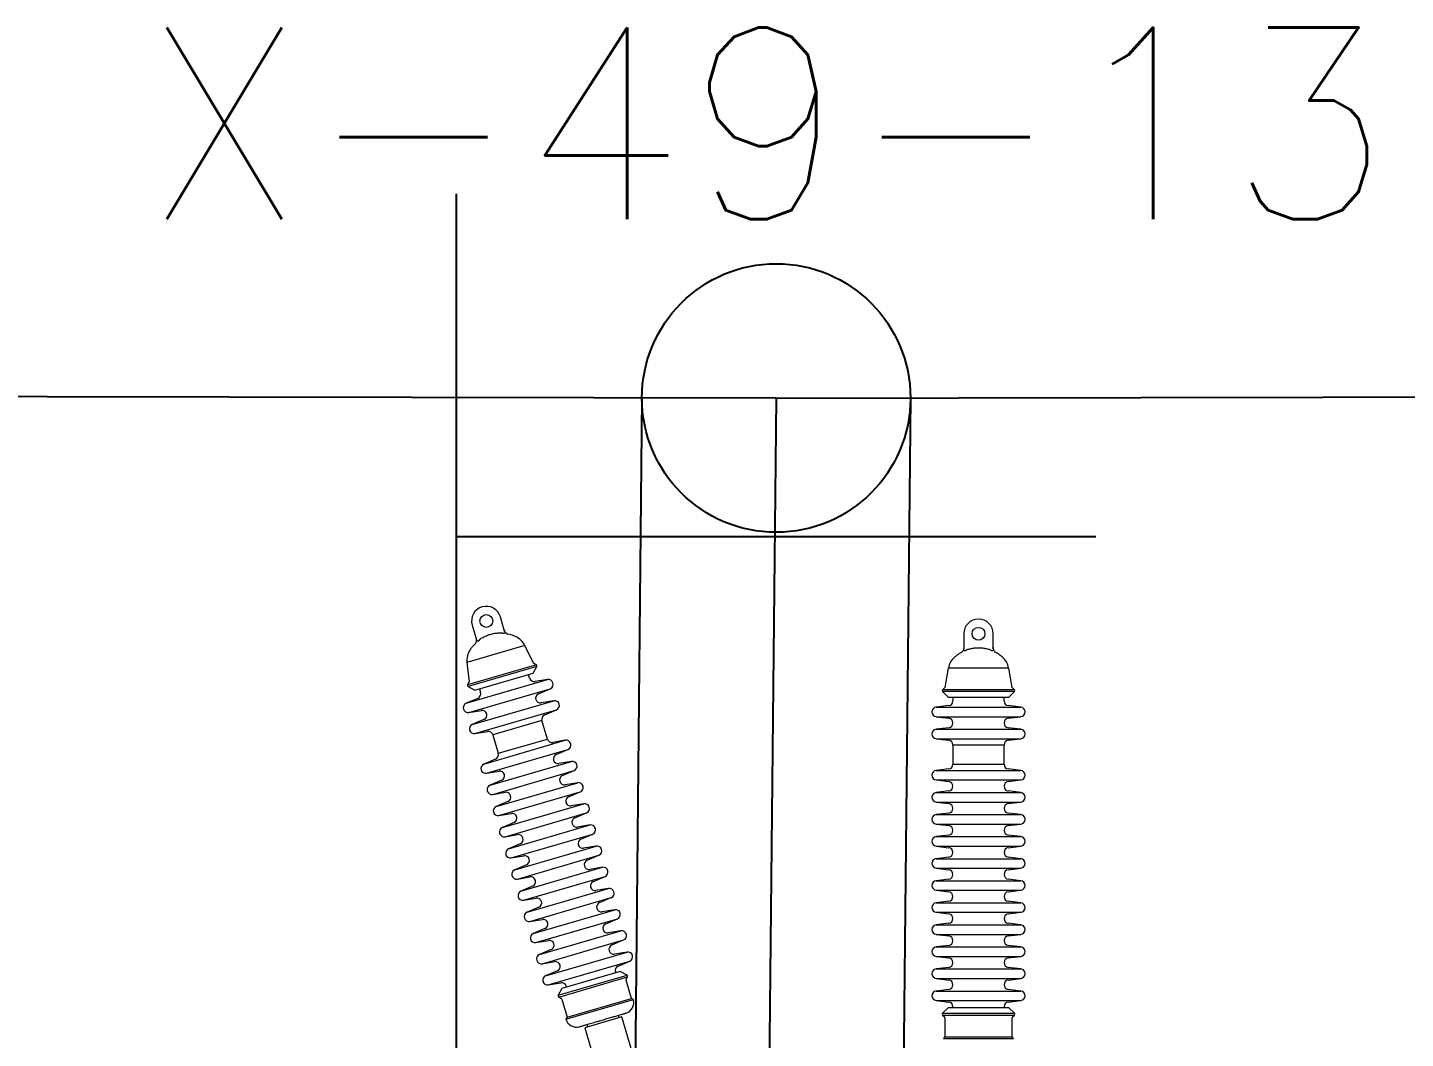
# Model space of a CAD drawing. Header units: millimetres. Extents: x -37020 to 35906, y -101 to 52234.
# Drawn here: x -108.002 to -105.846, y 327.975 to 329.556 of the extents above; entities that cross this region are included whole.
import ezdxf

# ---------------------------------------------------------------- set-up
doc = ezdxf.new("R2010")
doc.units = ezdxf.units.MM
doc.layers.add('Catenaria', color=2, linetype='Continuous')
doc.layers.add('catenaria_oll_explicación_apagar', color=40, linetype='Continuous')
doc.styles.add('Romans', font='romans.shx', dxfattribs={"width": 0.8})

# ---------------------------------------------------------------- blocks, each defined once
blk = doc.blocks.new('cat1234')
at = {"layer": 'Catenaria', "color": 0, "ltscale": 0.1}
for p, q in [((0.9998, 0.42), (10.8394, 0.3188)), ((0.9998, 0.21), (10.8394, 0.1088)), ((0.9998, 0.21), (10.8394, 0.1088)), ((0.9998, 0), (10.8372, -0.1012))]:
    blk.add_line(p, q, dxfattribs=at)
blk.add_circle((0.9998, 0.21), 0.21, dxfattribs=at)
blk = doc.blocks.new('ménsula móvil IN G 2.8m')
at = {"color": 8, "linetype": 'Continuous', "lineweight": 15}
for p, q in [((114.8, 66.4), (112.4, 46.6)), ((114.8, -66.4), (114.8, 66.4)), ((132.1, 46.6), (129.7, 66.4)), ((129.7, -66.4), (129.7, 66.4)), ((149.3, 66.4), (146.9, 46.6)), ((149.3, -66.4), (149.3, 66.4)), ((166.6, 46.6), (164.2, 66.4)), ((164.2, -66.4), (164.2, 66.4)), ((213.8, 66.4), (211.4, 46.6)), ((213.8, -66.4), (213.8, 66.4)), ((231.1, 46.6), (228.7, 66.4)), ((228.7, -66.4), (228.7, 66.4)), ((248.3, 66.4), (245.9, 46.6)), ((248.3, -66.4), (248.3, 66.4)), ((265.6, 46.6), (263.2, 66.4)), ((263.2, -66.4), (263.2, 66.4)), ((282.8, 66.4), (280.4, 46.6)), ((282.8, -66.4), (282.8, 66.4)), ((300.1, 46.6), (297.7, 66.4)), ((297.7, -66.4), (297.7, 66.4)), ((317.3, 66.4), (314.9, 46.6)), ((317.3, -66.4), (317.3, 66.4)), ((334.6, 46.6), (332.2, 66.4)), ((332.2, -66.4), (332.2, 66.4)), ((351.8, 66.4), (349.4, 46.6)), ((351.8, -66.4), (351.8, 66.4)), ((369.1, 46.6), (366.7, 66.4)), ((366.7, -66.4), (366.7, 66.4)), ((386.3, 66.4), (383.9, 46.6)), ((386.3, -66.4), (386.3, 66.4)), ((403.6, 46.6), (401.2, 66.4)), ((401.2, -66.4), (401.2, 66.4)), ((420.8, 66.4), (418.4, 46.6)), ((420.8, -66.4), (420.8, 66.4)), ((438.1, 46.6), (435.7, 66.4)), ((435.7, -66.4), (435.7, 66.4)), ((455.3, 66.4), (452.9, 46.6)), ((455.3, -66.4), (455.3, 66.4)), ((472.6, 46.6), (470.2, 66.4)), ((470.2, -66.4), (470.2, 66.4)), ((489.8, 66.4), (487.4, 46.6)), ((489.8, -66.4), (489.8, 66.4)), ((507.1, 46.6), (504.7, 66.4)), ((504.7, -66.4), (504.7, 66.4)), ((524.3, 66.4), (521.9, 46.6)), ((524.3, -66.4), (524.3, 66.4)), ((541.6, 46.6), (539.2, 66.4)), ((539.2, -66.4), (539.2, 66.4)), ((558.8, 66.4), (556.4, 46.6)), ((558.8, -66.4), (558.8, 66.4)), ((576.1, 46.6), (573.7, 66.4)), ((573.7, -66.4), (573.7, 66.4)), ((84, 52.5), (53.9, 47.2)), ((53.9, 47.2), (53.9, -47.2)), ((87.6, 56.1), (84, 52.5)), ((87.6, 56.1), (87.6, -56.1)), ((99, 47.5), (90.4, 56.1)), ((90.4, 56.1), (90.4, -56.1)), ((99, -47.5), (99, 47.5)), ((593.6, 56.1), (585, 47.5)), ((585, 47.5), (585, -47.5)), ((593.6, -56.1), (593.6, 56.1)), ((599.4, 53.1), (596.4, 56.1)), ((596.4, -56.1), (596.4, 56.1)), ((630.5, 52.5), (600.8, 52.5)), ((633, 55), (630.5, 52.5)), ((630.5, -52.5), (630.5, 52.5)), ((633, -55), (633, 55)), ((23.8, 23), (0, 23)), ((23.8, 23), (24.3, 22.9)), ((105, 40), (99, 40)), ((204, 40), (174, 40)), ((174, 40), (174, -40)), ((204, 0), (204, 40)), ((585, 40), (583.5, 40)), ((25.4, 18.7), (24.7, 18)), ((204, -40), (204, 0)), ((0, -23), (23.8, -23)), ((99, -40), (105, -40)), ((174, -40), (204, -40)), ((583.5, -40), (585, -40)), ((53.9, -47.2), (84, -52.5)), ((84, -52.5), (87.6, -56.1)), ((90.4, -56.1), (99, -47.5)), ((112.4, -46.6), (114.8, -66.4)), ((129.7, -66.4), (132.1, -46.6)), ((146.9, -46.6), (149.3, -66.4)), ((164.2, -66.4), (166.6, -46.6)), ((211.4, -46.6), (213.8, -66.4)), ((228.7, -66.4), (231.1, -46.6)), ((245.9, -46.6), (248.3, -66.4)), ((263.2, -66.4), (265.6, -46.6)), ((280.4, -46.6), (282.8, -66.4)), ((297.7, -66.4), (300.1, -46.6)), ((314.9, -46.6), (317.3, -66.4)), ((332.2, -66.4), (334.6, -46.6)), ((349.4, -46.6), (351.8, -66.4)), ((366.7, -66.4), (369.1, -46.6)), ((383.9, -46.6), (386.3, -66.4)), ((401.2, -66.4), (403.6, -46.6)), ((418.4, -46.6), (420.8, -66.4)), ((435.7, -66.4), (438.1, -46.6)), ((452.9, -46.6), (455.3, -66.4)), ((470.2, -66.4), (472.6, -46.6)), ((487.4, -46.6), (489.8, -66.4)), ((504.7, -66.4), (507.1, -46.6)), ((521.9, -46.6), (524.3, -66.4)), ((539.2, -66.4), (541.6, -46.6)), ((556.4, -46.6), (558.8, -66.4)), ((573.7, -66.4), (576.1, -46.6)), ((585, -47.5), (593.6, -56.1)), ((596.4, -56.1), (599.4, -53.1)), ((600.8, -52.5), (630.5, -52.5)), ((630.5, -52.5), (633, -55)), ((955.4, -453.9), (599.3, -557.8)), ((616.2, -615.7), (972.3, -511.7)), ((464.7, -559.3), (468, -579)), ((501.9, -686.8), (464.7, -559.3)), ((486.8, -573.5), (479, -555.2)), ((516.2, -682.7), (479, -555.2)), ((497.8, -549.7), (501.1, -569.4)), ((535, -677.2), (497.8, -549.7)), ((519.9, -563.9), (512.1, -545.5)), ((549.3, -673), (512.1, -545.5)), ((534.1, -549.8), (528.2, -560.5)), ((565.5, -657.5), (534.1, -549.8)), ((540.5, -551.1), (536.8, -549.1)), ((568.2, -656.7), (536.8, -549.1)), ((570.5, -542.9), (542, -551.3)), ((572.2, -539.8), (570.5, -542.9)), ((599.9, -643.7), (570.5, -542.9)), ((603, -645.4), (572.2, -539.8)), ((599.3, -557.8), (616.2, -615.7)), ((398.4, -578.7), (401.7, -598.4)), ((435.7, -706.2), (398.4, -578.7)), ((420.6, -592.9), (412.7, -574.5)), ((450, -702), (412.7, -574.5)), ((431.6, -569), (434.9, -588.7)), ((468.8, -696.5), (431.6, -569)), ((453.7, -583.2), (445.9, -564.8)), ((483.1, -692.3), (445.9, -564.8)), ((528.2, -560.5), (554.9, -651.7)), ((530.3, -567.7), (528.9, -568.1)), ((600.6, -562), (596.7, -563.2)), ((321.2, -621.9), (313.4, -603.5)), ((350.6, -731), (313.4, -603.5)), ((332.2, -598), (335.5, -617.7)), ((369.4, -725.5), (332.2, -598)), ((354.3, -612.2), (346.5, -593.9)), ((383.7, -721.3), (346.5, -593.9)), ((365.3, -588.4), (368.6, -608)), ((402.6, -715.9), (365.3, -588.4)), ((387.4, -602.5), (379.6, -584.2)), ((416.8, -711.7), (379.6, -584.2)), ((255, -641.2), (247.2, -622.9)), ((284.4, -750.4), (247.2, -622.9)), ((266, -617.4), (269.3, -637)), ((303.2, -744.9), (266, -617.4)), ((288.1, -631.6), (280.3, -613.2)), ((317.5, -740.7), (280.3, -613.2)), ((299.1, -607.7), (302.4, -627.4)), ((336.3, -735.2), (299.1, -607.7)), ((611.2, -612.6), (615, -611.5)), ((166.6, -646.4), (169.9, -666.1)), ((203.8, -773.9), (166.6, -646.4)), ((188.7, -660.6), (180.9, -642.2)), ((218.1, -769.7), (180.9, -642.2)), ((199.7, -636.7), (203, -656.4)), ((237, -764.2), (199.7, -636.7)), ((221.9, -650.9), (214, -632.5)), ((251.3, -760), (214, -632.5)), ((232.9, -627), (236.1, -646.7)), ((270.1, -754.5), (232.9, -627)), ((551.3, -644.9), (552.8, -644.5)), ((571.5, -652), (599.9, -643.7)), ((599.9, -643.7), (603, -645.4)), ((104.7, -664.4), (108, -684.1)), ((141.9, -791.9), (104.7, -664.4)), ((126.8, -678.6), (119, -660.3)), ((156.2, -787.8), (119, -660.3)), ((516.2, -682.7), (512.9, -663)), ((527.2, -658.8), (535, -677.2)), ((549.3, -673), (546, -653.3)), ((554.9, -651.7), (565.5, -657.5)), ((568.2, -656.7), (570.3, -653)), ((71.6, -674.1), (74.9, -693.8)), ((108.8, -801.6), (71.6, -674.1)), ((93.7, -688.3), (85.9, -669.9)), ((123.1, -797.4), (85.9, -669.9)), ((164.6, -674.5), (135.8, -682.9)), ((135.8, -682.9), (158.2, -759.7)), ((175.8, -712.9), (164.6, -674.5)), ((427.9, -687.8), (435.7, -706.2)), ((450, -702), (446.7, -682.3)), ((461, -678.2), (468.8, -696.5)), ((483.1, -692.3), (479.8, -672.7)), ((494.1, -668.5), (501.9, -686.8)), ((45.9, -696.1), (18.5, -709.6)), ((18.5, -709.6), (44.9, -800.2)), ((48.4, -691.6), (45.9, -696.1)), ((48.4, -691.6), (79.8, -799.3)), ((61.7, -696.7), (51.1, -690.9)), ((51.1, -690.9), (82.5, -798.5)), ((88.3, -787.9), (61.7, -696.7)), ((69.6, -702.2), (63.8, -703.9)), ((361.6, -707.2), (369.4, -725.5)), ((383.7, -721.3), (380.4, -701.7)), ((394.7, -697.5), (402.6, -715.9)), ((416.8, -711.7), (413.6, -692)), ((187, -751.3), (175.8, -712.9)), ((284.4, -750.4), (281.1, -730.7)), ((295.4, -726.5), (303.2, -744.9)), ((317.5, -740.7), (314.2, -721)), ((328.5, -716.8), (336.3, -735.2)), ((350.6, -731), (347.3, -711.3)), ((-3.6, -741.3), (-26.4, -748)), ((-3.6, -741.3), (-3.1, -741.2)), ((-0.9, -744.9), (-1.4, -745.8)), ((158.2, -759.7), (187, -751.3)), ((218.1, -769.7), (214.9, -750)), ((229.1, -745.8), (237, -764.2)), ((251.3, -760), (248, -740.3)), ((262.3, -736.2), (270.1, -754.5)), ((134.1, -773.6), (141.9, -791.9)), ((156.2, -787.8), (152.9, -768.1)), ((196, -755.5), (203.8, -773.9)), ((-13.6, -792.1), (9.3, -785.4)), ((44.9, -800.2), (75.3, -796.9)), ((75.3, -796.9), (79.8, -799.3)), ((82.5, -798.5), (88.3, -787.9)), ((86.2, -780.7), (92, -779)), ((101, -783.2), (108.8, -801.6)), ((123.1, -797.4), (119.8, -777.7))]:
    blk.add_line(p, q, dxfattribs=at)
for centre in [(0, 0), (-20, -770)]:
    blk.add_circle(centre, 10, dxfattribs=at)
for centre, radius, start, end in [((122.2, 65.5), 7.5, 6.9668, 173.0332), ((156.7, 65.5), 7.5, 6.9668, 173.0332), ((221.2, 65.5), 7.5, 6.9668, 173.0332), ((255.7, 65.5), 7.5, 6.9668, 173.0332), ((290.2, 65.5), 7.5, 6.9668, 173.0332), ((324.7, 65.5), 7.5, 6.9668, 173.0332), ((359.2, 65.5), 7.5, 6.9668, 173.0332), ((393.7, 65.5), 7.5, 6.9668, 173.0332), ((428.2, 65.5), 7.5, 6.9668, 173.0332), ((462.7, 65.5), 7.5, 6.9668, 173.0332), ((497.2, 65.5), 7.5, 6.9668, 173.0332), ((531.7, 65.5), 7.5, 6.9668, 173.0332), ((566.2, 65.5), 7.5, 6.9668, 173.0332), ((59.1, 17.6), 30, 100, 140.0716), ((89, 54.7), 2, 45, 135), ((105, 47.5), 7.5, 270, 353.0332), ((139.5, 47.5), 7.5, 186.9668, 353.0332), ((174, 47.5), 7.5, 186.9668, 270), ((204, 47.5), 7.5, 270, 353.0332), ((238.5, 47.5), 7.5, 186.9668, 353.0332), ((273, 47.5), 7.5, 186.9668, 353.0332), ((307.5, 47.5), 7.5, 186.9668, 353.0332), ((342, 47.5), 7.5, 186.9668, 353.0332), ((376.5, 47.5), 7.5, 186.9668, 353.0332), ((411, 47.5), 7.5, 186.9668, 353.0332), ((445.5, 47.5), 7.5, 186.9668, 353.0332), ((480, 47.5), 7.5, 186.9668, 353.0332), ((514.5, 47.5), 7.5, 186.9668, 353.0332), ((549, 47.5), 7.5, 186.9668, 353.0332), ((583.5, 47.5), 7.5, 186.9668, 270), ((595, 54.7), 2, 45, 135), ((600.8, 54.5), 2, 225, 270), ((0, 0), 23, 90, 270), ((59.1, -17.6), 30, 219.9284, 260), ((105, -47.5), 7.5, 6.9668, 90), ((139.5, -47.5), 7.5, 6.9668, 173.0332), ((174, -47.5), 7.5, 90, 173.0332), ((204, -47.5), 7.5, 6.9668, 90), ((238.5, -47.5), 7.5, 6.9668, 173.0332), ((273, -47.5), 7.5, 6.9668, 173.0332), ((307.5, -47.5), 7.5, 6.9668, 173.0332), ((342, -47.5), 7.5, 6.9668, 173.0332), ((376.5, -47.5), 7.5, 6.9668, 173.0332), ((411, -47.5), 7.5, 6.9668, 173.0332), ((445.5, -47.5), 7.5, 6.9668, 173.0332), ((480, -47.5), 7.5, 6.9668, 173.0332), ((514.5, -47.5), 7.5, 6.9668, 173.0332), ((549, -47.5), 7.5, 6.9668, 173.0332), ((583.5, -47.5), 7.5, 90, 173.0332), ((89, -54.7), 2, 225, 315), ((595, -54.7), 2, 225, 315), ((600.8, -54.5), 2, 90, 135), ((122.2, -65.5), 7.5, 186.9668, 353.0332), ((156.7, -65.5), 7.5, 186.9668, 353.0332), ((221.2, -65.5), 7.5, 186.9668, 353.0332), ((255.7, -65.5), 7.5, 186.9668, 353.0332), ((290.2, -65.5), 7.5, 186.9668, 353.0332), ((324.7, -65.5), 7.5, 186.9668, 353.0332), ((359.2, -65.5), 7.5, 186.9668, 353.0332), ((393.7, -65.5), 7.5, 186.9668, 353.0332), ((428.2, -65.5), 7.5, 186.9668, 353.0332), ((462.7, -65.5), 7.5, 186.9668, 353.0332), ((497.2, -65.5), 7.5, 186.9668, 353.0332), ((531.7, -65.5), 7.5, 186.9668, 353.0332), ((566.2, -65.5), 7.5, 186.9668, 353.0332), ((439, -567.8), 7.5, 23.2416, 189.3081), ((472.1, -558.1), 7.5, 23.2416, 189.3081), ((505.2, -548.5), 7.5, 23.2416, 189.3081), ((535.8, -550.8), 2, 61.2749, 151.2749), ((541.5, -549.3), 2, 241.2749, 286.2749), ((577, -556.2), 17, 16.2749, 106.2749), ((372.7, -587.1), 7.5, 23.2416, 189.3081), ((405.9, -577.5), 7.5, 23.2416, 189.3081), ((460.6, -580.2), 7.5, 203.2416, 9.3081), ((493.7, -570.6), 7.5, 203.2416, 9.3081), ((526.8, -560.9), 7.5, 203.2416, 286.2749), ((306.5, -606.5), 7.5, 23.2416, 189.3081), ((339.6, -596.8), 7.5, 23.2416, 189.3081), ((394.3, -599.6), 7.5, 203.2416, 9.3081), ((427.5, -589.9), 7.5, 203.2416, 9.3081), ((240.3, -625.8), 7.5, 23.2416, 189.3081), ((273.4, -616.1), 7.5, 23.2416, 189.3081), ((328.1, -618.9), 7.5, 203.2416, 9.3081), ((361.2, -609.3), 7.5, 203.2416, 9.3081), ((598.3, -629.1), 17, 286.2749, 16.2749), ((174, -645.2), 7.5, 23.2416, 189.3081), ((207.1, -635.5), 7.5, 23.2416, 189.3081), ((261.9, -638.3), 7.5, 203.2416, 9.3081), ((295, -628.6), 7.5, 203.2416, 9.3081), ((553.4, -652.1), 7.5, 106.2749, 189.3081), ((79, -672.9), 7.5, 23.2416, 189.3081), ((112.1, -663.2), 7.5, 23.2416, 189.3081), ((162.5, -667.3), 7.5, 286.2749, 9.3081), ((195.6, -657.6), 7.5, 203.2416, 9.3081), ((228.7, -647.9), 7.5, 203.2416, 9.3081), ((487.2, -671.4), 7.5, 23.2416, 189.3081), ((520.3, -661.8), 7.5, 23.2416, 189.3081), ((566.5, -655.8), 2, 241.2749, 331.2749), ((572, -654), 2, 106.2749, 151.2749), ((100.6, -685.3), 7.5, 203.2416, 9.3081), ((133.7, -675.7), 7.5, 203.2416, 286.2749), ((421, -690.8), 7.5, 23.2416, 189.3081), ((454.1, -681.1), 7.5, 23.2416, 189.3081), ((508.8, -683.9), 7.5, 203.2416, 9.3081), ((541.9, -674.2), 7.5, 203.2416, 9.3081), ((31.8, -736.5), 30, 116.2749, 156.3465), ((50.1, -692.6), 2, 61.2749, 151.2749), ((67.5, -695), 7.5, 286.2749, 9.3081), ((354.7, -710.1), 7.5, 23.2416, 189.3081), ((387.8, -700.4), 7.5, 23.2416, 189.3081), ((442.6, -703.2), 7.5, 203.2416, 9.3081), ((475.7, -693.6), 7.5, 203.2416, 9.3081), ((255.4, -739.1), 7.5, 23.2416, 189.3081), ((288.5, -729.5), 7.5, 23.2416, 189.3081), ((321.6, -719.8), 7.5, 23.2416, 189.3081), ((343.2, -732.2), 7.5, 203.2416, 9.3081), ((376.3, -722.6), 7.5, 203.2416, 9.3081), ((409.4, -712.9), 7.5, 203.2416, 9.3081), ((-20, -770), 23, 106.2749, 286.2749), ((189.1, -758.5), 7.5, 23.2416, 106.2749), ((222.3, -748.8), 7.5, 23.2416, 189.3081), ((277, -751.6), 7.5, 203.2416, 9.3081), ((310.1, -741.9), 7.5, 203.2416, 9.3081), ((127.2, -776.5), 7.5, 23.2416, 189.3081), ((160.3, -766.9), 7.5, 106.2749, 189.3081), ((210.7, -770.9), 7.5, 203.2416, 9.3081), ((243.9, -761.2), 7.5, 203.2416, 9.3081), ((41.7, -770.4), 30, 236.2033, 276.2749), ((94.1, -786.2), 7.5, 23.2416, 106.2749), ((115.7, -798.6), 7.5, 203.2416, 9.3081), ((148.8, -789), 7.5, 203.2416, 9.3081), ((80.8, -797.6), 2, 241.2749, 331.2749)]:
    blk.add_arc(centre, radius, start, end, dxfattribs=at)
for points, knots in [([(20.9, 23), (21.6, 23), (23, 23.1), (25, 23.6), (26.9, 24.5), (28.2, 25.3), (28.8, 25.9), (28.9, 26)], [0, 0, 0, 0, 0.1618786, 0.3284551, 0.4903377, 0.6569471, 0.693981, 0.693981, 0.693981, 0.693981]), ([(24.3, 22.9), (24.8, 22.9), (25.5, 22.8), (26.3, 22.4), (26.7, 21.8), (26.8, 21.2), (26.6, 20.4), (26.1, 19.6), (25.7, 19), (25.4, 18.7)], [0, 0, 0, 0, 0.239972, 0.37963, 0.4998, 0.614387, 0.731041, 0.854771, 1, 1, 1, 1]), ([(36.1, 36.9), (35.3, 36), (33.7, 34), (31.5, 30.7), (29.9, 28), (29.1, 26.4), (28.9, 26)], [0, 0, 0, 0, 0.274899, 0.587477, 0.902101, 1, 1, 1, 1]), ([(24.7, -18), (24.1, -16.1), (23, -12.2), (22, -6.1), (21.7, 0), (22, 6.1), (23, 12.2), (24.1, 16.1), (24.7, 18)], [0, 0, 0, 0, 0.165608, 0.332349, 0.5, 0.667664, 0.834397, 1, 1, 1, 1]), ([(24.7, -18), (25, -18.3), (25.6, -18.9), (26.3, -19.9), (26.7, -20.8), (26.8, -21.6), (26.5, -22.2), (25.5, -22.9), (24.5, -23), (23.8, -23)], [0, 0, 0, 0, 0.1456999, 0.2663806, 0.3776883, 0.4821934, 0.5908504, 0.712234, 1, 1, 1, 1]), ([(20.9, -23), (21.6, -23), (23, -23.1), (25, -23.6), (26.9, -24.5), (28.1, -25.3), (28.8, -25.9), (28.9, -26)], [0, 0, 0, 0, 0.1618786, 0.3284551, 0.4903377, 0.6569471, 0.6898322, 0.6898322, 0.6898322, 0.6898322]), ([(28.9, -26), (29.6, -27.3), (31, -29.9), (33.4, -33.5), (35.2, -35.7), (36, -36.8)], [0, 0, 0, 0, 0.336643, 0.676338, 1, 1, 1, 1]), ([(609.1, -605.4), (608.7, -604), (607.9, -601.3), (606.6, -597), (605.4, -592.7), (604.2, -588.7), (603.1, -585), (602, -581.3), (600.9, -577.6), (599.9, -574), (598.9, -570.6), (598, -567.5), (597.1, -564.2), (596.1, -561.1), (595.3, -558.2), (594.6, -555.8), (594, -553.9), (593.6, -552.4), (593.4, -551.7), (593.3, -551.4), (593.3, -551.4), (593.3, -551.4)], [0, 0, 0, 0, 0.058891, 0.119603, 0.182018, 0.230818, 0.279611, 0.329449, 0.37928, 0.429119, 0.47895, 0.52775, 0.576543, 0.638964, 0.699677, 0.758561, 0.817451, 0.878164, 0.940579, 0.989378, 1, 1, 1, 1]), ([(614.6, -624.3), (614.6, -624.3), (614.6, -624.3), (614.4, -623.8), (614.2, -622.9), (613.8, -621.7), (613.4, -620.1), (612.8, -618.2), (612.1, -615.8), (611.2, -612.8), (610.2, -609.2), (609.4, -606.6), (609.1, -605.4)], [0, 0, 0, 0, 0.0738155, 0.1701917, 0.2665548, 0.362931, 0.459294, 0.5536623, 0.6480177, 0.7687258, 0.8861228, 1, 1, 1, 1]), ([(4.3, -724.5), (3.8, -725.6), (2.8, -728), (1.7, -731.7), (0.8, -734.8), (0.5, -736.5), (0.5, -737)], [0, 0, 0, 0, 0.274899, 0.587477, 0.902101, 1, 1, 1, 1]), ([(-6.4, -742.1), (-5.8, -741.9), (-4.4, -741.4), (-2.7, -740.3), (-1.1, -739), (-0.1, -737.8), (0.4, -737.1), (0.5, -737)], [0, 0, 0, 0, 0.1618786, 0.3284551, 0.4903377, 0.6569471, 0.693981, 0.693981, 0.693981, 0.693981]), ([(-3.1, -741.2), (-2.6, -741.1), (-1.9, -741), (-1, -741.2), (-0.5, -741.6), (-0.2, -742.2), (-0.2, -743), (-0.4, -743.9), (-0.7, -744.6), (-0.9, -744.9)], [0, 0, 0, 0, 0.239972, 0.37963, 0.4998, 0.614387, 0.731041, 0.854771, 1, 1, 1, 1]), ([(8.7, -780.4), (7.6, -778.7), (5.5, -775.3), (2.9, -769.7), (0.8, -763.9), (-0.6, -758), (-1.4, -751.9), (-1.4, -747.9), (-1.4, -745.8)], [0, 0, 0, 0, 0.165608, 0.332349, 0.5, 0.667664, 0.834397, 1, 1, 1, 1]), ([(6.5, -786.3), (7.2, -786.1), (8.5, -785.8), (10.6, -785.7), (12.7, -786), (14.1, -786.5), (14.9, -786.8), (15, -786.9)], [0, 0, 0, 0, 0.1618786, 0.3284551, 0.4903377, 0.6569471, 0.6898322, 0.6898322, 0.6898322, 0.6898322]), ([(8.7, -780.4), (9.1, -780.6), (9.9, -781), (10.8, -781.7), (11.5, -782.5), (11.8, -783.2), (11.6, -784), (10.9, -784.8), (10, -785.2), (9.3, -785.4)], [0, 0, 0, 0, 0.1456999, 0.2663806, 0.3776883, 0.4821934, 0.5908504, 0.712234, 1, 1, 1, 1]), ([(15, -786.9), (16, -787.9), (18.1, -790), (21.4, -792.8), (23.8, -794.5), (24.9, -795.3)], [0, 0, 0, 0, 0.336643, 0.676338, 1, 1, 1, 1])]:
    blk.add_open_spline(points, degree=3, knots=knots, dxfattribs=at)

msp = doc.modelspace()

# ---------------------------------------------------------------- linework, layer by layer
at = {"layer": 'Catenaria', "color": 1, "linetype": 'Continuous', "ltscale": 7}
msp.add_line((-107.331, 326.2958, -11.48), (-107.331, 329.2958, -11.48), dxfattribs=at)
at = {"layer": 'Catenaria', "color": 240, "ltscale": 0.1, "true_color": 0xed1f24}
msp.add_line((-107.331, 328.76), (-106.331, 328.76), dxfattribs=at)
at = {"layer": 'catenaria_oll_explicación_apagar', "linetype": 'Continuous'}
for points in [[(-106.8307, 328.9765), (-113.6739, 328.9888)], [(-106.8307, 328.9765), (-99.9876, 328.9888)]]:
    msp.add_lwpolyline(points, dxfattribs=at)

# ---------------------------------------------------------------- block references
at = {"xscale": 0.001, "yscale": 0.001, "zscale": 0.001, "rotation": 270}
msp.add_blockref('ménsula móvil IN G 2.8m', (-106.5143, 328.6078), dxfattribs=at)
at = {"layer": 'Catenaria', "color": 4, "ltscale": 0.1, "rotation": 270}
msp.add_blockref('cat1234', (-107.0408, 329.9764), dxfattribs=at)

# ---------------------------------------------------------------- texts
at = {"layer": 'Catenaria', "color": 4, "style": 'Romans'}
msp.add_text('X-49-13', height=0.3, rotation=360, dxfattribs=at).set_placement((-107.8225, 329.2561, -11.48))

doc.saveas('drawing.dxf')
